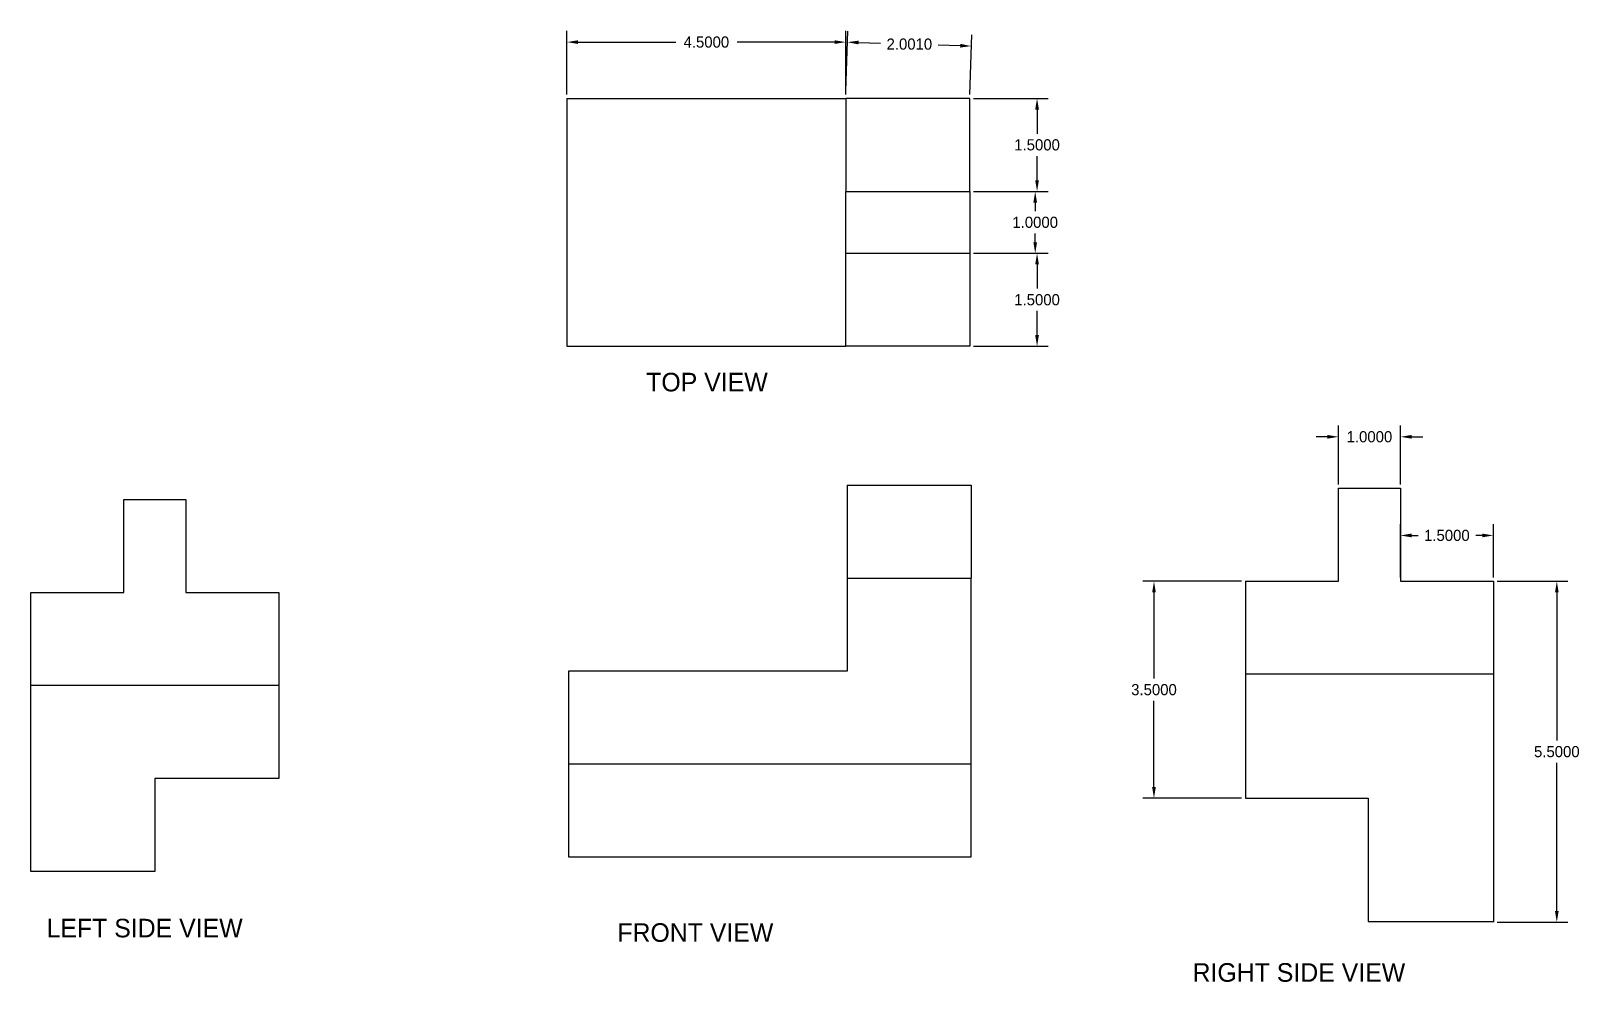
# Model space of a CAD drawing. Header units: inches. Extents: x -4 to 21, y -6.6 to 8.7.
import ezdxf

# ---------------------------------------------------------------- set-up
doc = ezdxf.new("R2010")
doc.units = ezdxf.units.IN
doc.header["$MEASUREMENT"] = 0
doc.dimstyles.get("Standard").update_dxf_attribs({"dimtxt": 0.18, "dimasz": 0.18, "dimexe": 0.18, "dimexo": 0.0625, "dimgap": 0.09, "dimtad": 0, "dimtih": 1, "dimtoh": 1, "dimdec": 4, "dimzin": 0, "dimdsep": 46, "dimtxsty": 'Standard', "dimcen": 0.09, "dimadec": 0, "dimazin": 0, "dimtfac": 1, "dimtdec": 4, "dimtofl": 0, "dimtmove": 0, "dimatfit": 3, "dimfxl": 1, "dimtolj": 1, "dimtzin": 0, "dimarcsym": 0})

# ---------------------------------------------------------------- blocks, each defined once
blk = doc.blocks.new('*D2')
at = {"color": 0, "lineweight": -2}
for p, q in [((15.573, -0.175), (13.978, -0.175)), ((14.158, -0.355), (14.158, -1.745)), ((14.158, -3.495), (14.158, -2.105)), ((15.573, -3.675), (13.978, -3.675))]:
    blk.add_line(p, q, dxfattribs=at)
at = {"color": 0}
for points in [[(14.128, -0.355), (14.188, -0.355), (14.158, -0.175)], [(14.128, -3.495), (14.188, -3.495), (14.158, -3.675)]]:
    blk.add_solid(points, dxfattribs=at)
at = {"layer": 'Defpoints', "color": 0}
for p in [(15.635, -0.175), (14.158, -3.675), (15.635, -3.675)]:
    blk.add_point(p, dxfattribs=at)
at = {"color": 0, "insert": (14.158, -1.925), "char_height": 0.18, "attachment_point": 5}
blk.add_mtext('\\A1;3.5000', dxfattribs=at)
blk = doc.blocks.new('*D3')
at = {"color": 0, "lineweight": -2}
for p, q in [((17.135, 1.388), (17.135, 2.337)), ((18.135, 1.388), (18.135, 2.337)), ((16.955, 2.157), (16.775, 2.157)), ((18.315, 2.157), (18.495, 2.157))]:
    blk.add_line(p, q, dxfattribs=at)
at = {"color": 0}
for points in [[(16.955, 2.187), (16.955, 2.127), (17.135, 2.157)], [(18.315, 2.187), (18.315, 2.127), (18.135, 2.157)]]:
    blk.add_solid(points, dxfattribs=at)
at = {"layer": 'Defpoints', "color": 0}
for p in [(18.135, 2.157), (17.135, 1.325), (18.135, 1.325)]:
    blk.add_point(p, dxfattribs=at)
at = {"color": 0, "insert": (17.635, 2.157), "char_height": 0.18, "attachment_point": 5}
blk.add_mtext('\\A1;1.0000', dxfattribs=at)
blk = doc.blocks.new('*D4')
at = {"color": 0, "lineweight": -2}
for p, q in [((18.135, -0.112), (18.135, 0.745)), ((18.315, 0.565), (18.42, 0.565)), ((19.455, 0.565), (19.35, 0.565)), ((19.635, -0.112), (19.635, 0.745))]:
    blk.add_line(p, q, dxfattribs=at)
at = {"color": 0}
for points in [[(18.315, 0.595), (18.315, 0.535), (18.135, 0.565)], [(19.455, 0.595), (19.455, 0.535), (19.635, 0.565)]]:
    blk.add_solid(points, dxfattribs=at)
at = {"layer": 'Defpoints', "color": 0}
for p in [(19.635, 0.565), (18.135, -0.175), (19.635, -0.175)]:
    blk.add_point(p, dxfattribs=at)
at = {"color": 0, "insert": (18.885, 0.565), "char_height": 0.18, "attachment_point": 5}
blk.add_mtext('\\A1;1.5000', dxfattribs=at)
blk = doc.blocks.new('*D5')
at = {"color": 0, "lineweight": -2}
for p, q in [((19.698, -0.175), (20.839, -0.175)), ((20.659, -0.355), (20.659, -2.745)), ((20.659, -5.495), (20.659, -3.105)), ((19.698, -5.675), (20.839, -5.675))]:
    blk.add_line(p, q, dxfattribs=at)
at = {"color": 0}
for points in [[(20.629, -0.355), (20.689, -0.355), (20.659, -0.175)], [(20.629, -5.495), (20.689, -5.495), (20.659, -5.675)]]:
    blk.add_solid(points, dxfattribs=at)
at = {"layer": 'Defpoints', "color": 0}
for p in [(19.635, -0.175), (19.635, -5.675), (20.659, -5.675)]:
    blk.add_point(p, dxfattribs=at)
at = {"color": 0, "insert": (20.659, -2.925), "char_height": 0.18, "attachment_point": 5}
blk.add_mtext('\\A1;5.5000', dxfattribs=at)
blk = doc.blocks.new('*D6')
at = {"color": 0, "lineweight": -2}
for p, q in [((11.247, 7.618), (12.451, 7.618)), ((12.271, 7.438), (12.271, 7.048)), ((12.271, 6.298), (12.271, 6.688)), ((11.247, 6.118), (12.451, 6.118))]:
    blk.add_line(p, q, dxfattribs=at)
at = {"color": 0}
for points in [[(12.241, 7.438), (12.301, 7.438), (12.271, 7.618)], [(12.241, 6.298), (12.301, 6.298), (12.271, 6.118)]]:
    blk.add_solid(points, dxfattribs=at)
at = {"layer": 'Defpoints', "color": 0}
for p in [(11.184, 7.618), (11.184, 6.118), (12.271, 6.118)]:
    blk.add_point(p, dxfattribs=at)
at = {"color": 0, "insert": (12.271, 6.868), "char_height": 0.18, "attachment_point": 5}
blk.add_mtext('\\A1;1.5000', dxfattribs=at)
blk = doc.blocks.new('*D7')
at = {"color": 0, "lineweight": -2}
for p, q in [((11.247, 5.118), (12.451, 5.118)), ((12.271, 4.938), (12.271, 4.548)), ((12.271, 3.798), (12.271, 4.188)), ((11.247, 3.618), (12.451, 3.618))]:
    blk.add_line(p, q, dxfattribs=at)
at = {"color": 0}
for points in [[(12.241, 4.938), (12.301, 4.938), (12.271, 5.118)], [(12.241, 3.798), (12.301, 3.798), (12.271, 3.618)]]:
    blk.add_solid(points, dxfattribs=at)
at = {"layer": 'Defpoints', "color": 0}
for p in [(11.184, 5.118), (12.271, 5.118), (11.184, 3.618)]:
    blk.add_point(p, dxfattribs=at)
at = {"color": 0, "insert": (12.271, 4.368), "char_height": 0.18, "attachment_point": 5}
blk.add_mtext('\\A1;1.5000', dxfattribs=at)
blk = doc.blocks.new('*D8')
at = {"color": 0, "lineweight": -2}
for p, q in [((11.309, 6.118), (12.421, 6.118)), ((12.241, 5.938), (12.241, 5.798)), ((12.241, 5.298), (12.241, 5.438)), ((11.309, 5.118), (12.421, 5.118))]:
    blk.add_line(p, q, dxfattribs=at)
at = {"color": 0}
for points in [[(12.211, 5.938), (12.271, 5.938), (12.241, 6.118)], [(12.211, 5.298), (12.271, 5.298), (12.241, 5.118)]]:
    blk.add_solid(points, dxfattribs=at)
at = {"layer": 'Defpoints', "color": 0}
for p in [(11.247, 6.118), (11.247, 5.118), (12.241, 5.118)]:
    blk.add_point(p, dxfattribs=at)
at = {"color": 0, "insert": (12.241, 5.618), "char_height": 0.18, "attachment_point": 5}
blk.add_mtext('\\A1;1.0000', dxfattribs=at)
blk = doc.blocks.new('*D9')
at = {"color": 0, "lineweight": -2}
for p, q in [((4.684, 7.681), (4.684, 8.707)), ((4.864, 8.527), (6.439, 8.527)), ((9.004, 8.527), (7.429, 8.527)), ((9.184, 7.681), (9.184, 8.707))]:
    blk.add_line(p, q, dxfattribs=at)
at = {"color": 0}
for points in [[(4.864, 8.557), (4.864, 8.497), (4.684, 8.527)], [(9.004, 8.557), (9.004, 8.497), (9.184, 8.527)]]:
    blk.add_solid(points, dxfattribs=at)
at = {"layer": 'Defpoints', "color": 0}
for p in [(9.184, 8.527), (4.684, 7.618), (9.184, 7.618)]:
    blk.add_point(p, dxfattribs=at)
at = {"color": 0, "insert": (6.934, 8.527), "char_height": 0.18, "attachment_point": 5}
blk.add_mtext('\\A1;4.5000', dxfattribs=at)
blk = doc.blocks.new('*D10')
at = {"color": 0, "lineweight": -2}
for p, q in [((9.186, 7.743), (9.216, 8.706)), ((9.39, 8.52), (9.745, 8.509)), ((11.186, 7.681), (11.216, 8.643)), ((11.031, 8.469), (10.675, 8.48))]:
    blk.add_line(p, q, dxfattribs=at)
at = {"color": 0}
for points in [[(9.391, 8.55), (9.389, 8.49), (9.21, 8.526)], [(11.031, 8.499), (11.03, 8.439), (11.21, 8.463)]]:
    blk.add_solid(points, dxfattribs=at)
at = {"layer": 'Defpoints', "color": 0}
for p in [(9.21, 8.526), (9.184, 7.681), (11.184, 7.618)]:
    blk.add_point(p, dxfattribs=at)
at = {"color": 0, "insert": (10.21, 8.494), "char_height": 0.18, "attachment_point": 5}
blk.add_mtext('\\A1;2.0010', dxfattribs=at)

msp = doc.modelspace()

# ---------------------------------------------------------------- linework, layer by layer
for p, q in [((4.68403, 7.6182), (9.18403, 7.6182)), ((4.68403, 7.6182), (4.68403, 3.6182)), ((9.18403, 7.6182), (9.18403, 6.1182)), ((11.18403, 7.6182), (9.18403, 7.6182)), ((11.18403, 6.1182), (11.18403, 7.6182)), ((9.18403, 6.1182), (11.18403, 6.1182)), ((9.18403, 5.1182), (9.18403, 6.1182)), ((11.18403, 6.1182), (11.18403, 5.1182)), ((9.18403, 3.6182), (9.18403, 5.1182)), ((9.18403, 5.1182), (11.18403, 5.1182)), ((11.18403, 5.1182), (11.18403, 3.6182)), ((4.68403, 3.6182), (9.18403, 3.6182)), ((11.18403, 3.6182), (9.18403, 3.6182)), ((9.20823, 1.37626), (11.20823, 1.37626)), ((9.20823, 1.37626), (9.20823, -0.12374)), ((11.20823, 1.37626), (11.20823, -0.12374)), ((17.13524, -0.17458), (17.13524, 1.32542)), ((17.13524, 1.32542), (18.13524, 1.32542)), ((18.13524, 1.32542), (18.13524, -0.17458)), ((-2.46522, -0.3565), (-2.46522, 1.1435)), ((-2.46522, 1.1435), (-1.46522, 1.1435)), ((-1.46522, 1.1435), (-1.46522, -0.3565)), ((9.20823, -0.12374), (11.20823, -0.12374)), ((9.20823, -0.12374), (9.20823, -1.62374)), ((11.20823, -4.62374), (11.20823, -0.12374)), ((15.63524, -0.17458), (17.13524, -0.17458)), ((15.63524, -0.17458), (15.63524, -3.67458)), ((18.13524, -0.17458), (19.63524, -0.17458)), ((19.63524, -0.17458), (19.63524, -1.67458)), ((-3.96522, -0.3565), (-2.46522, -0.3565)), ((-3.96522, -4.8565), (-3.96522, -0.3565)), ((-1.46522, -0.3565), (0.03478, -0.3565)), ((0.03478, -0.3565), (0.03478, -1.8565)), ((9.20823, -1.62374), (4.70823, -1.62374)), ((4.70823, -1.62374), (4.70823, -3.12374)), ((19.63524, -1.67458), (15.63524, -1.67458)), ((19.63524, -1.67458), (19.63524, -5.67458)), ((0.03478, -1.8565), (-3.96522, -1.8565)), ((0.03478, -1.8565), (0.03478, -3.3565)), ((4.70823, -3.12374), (4.70823, -4.62374)), ((4.70823, -3.12374), (11.20823, -3.12374)), ((0.03478, -3.3565), (-1.96522, -3.3565)), ((-1.96522, -3.3565), (-1.96522, -4.8565)), ((15.63524, -3.67458), (17.61201, -3.67458)), ((17.61201, -3.67458), (17.61201, -5.66649)), ((4.70823, -4.62374), (11.20823, -4.62374)), ((-1.96522, -4.8565), (-3.96522, -4.8565)), ((17.61201, -5.66649), (19.63524, -5.66649))]:
    msp.add_line(p, q)

# ---------------------------------------------------------------- texts
at = {"char_height": 0.3, "attachment_point": 1}
for s, insert, width in [('TOP VIEW', (5.96315, 3.18956), 4.8028938), ('LEFT SIDE VIEW', (-3.71432, -5.62186), 4.086044), ('FRONT VIEW', (5.4972, -5.6935), 5.4122162), ('RIGHT SIDE VIEW', (14.7804, -6.33824), 5.6989561)]:
    msp.add_mtext(s, dxfattribs=dict(at, insert=insert, width=width))

# ---------------------------------------------------------------- dimensions: what is measured, and where the dimension line sits
for p1, p2, distance, picture, middle in [((4.68403, 7.6182), (9.18403, 7.6182), 0.90836, '*D9', (6.93403, 8.52655)), ((11.18403, 7.6182), (9.18403, 7.6807), -0.84545, '*D10', (10.21044, 8.49448)), ((11.18403, 7.6182), (11.18403, 6.1182), 1.0874, '*D6', (12.27143, 6.8682)), ((11.24653, 6.1182), (11.24653, 5.1182), 0.9949, '*D8', (12.24143, 5.6182)), ((11.18403, 3.6182), (11.18403, 5.1182), -1.0874, '*D7', (12.27143, 4.3682)), ((17.13524, 1.32542), (18.13524, 1.32542), 0.83126, '*D3', (17.63524, 2.15668)), ((18.13524, -0.17458), (19.63524, -0.17458), 0.73973, '*D4', (18.88524, 0.56515)), ((15.63524, -0.17458), (15.63524, -3.67458), -1.47757, '*D2', (14.15767, -1.92458)), ((19.63524, -0.17458), (19.63524, -5.67458), 1.02333, '*D5', (20.65857, -2.92458))]:
    dim = msp.add_aligned_dim(p1=p1, p2=p2, distance=distance, dimstyle='Standard')
    dim.commit()
    dim.dimension.update_dxf_attribs({"geometry": picture, "text_midpoint": middle})

doc.saveas('drawing.dxf')
